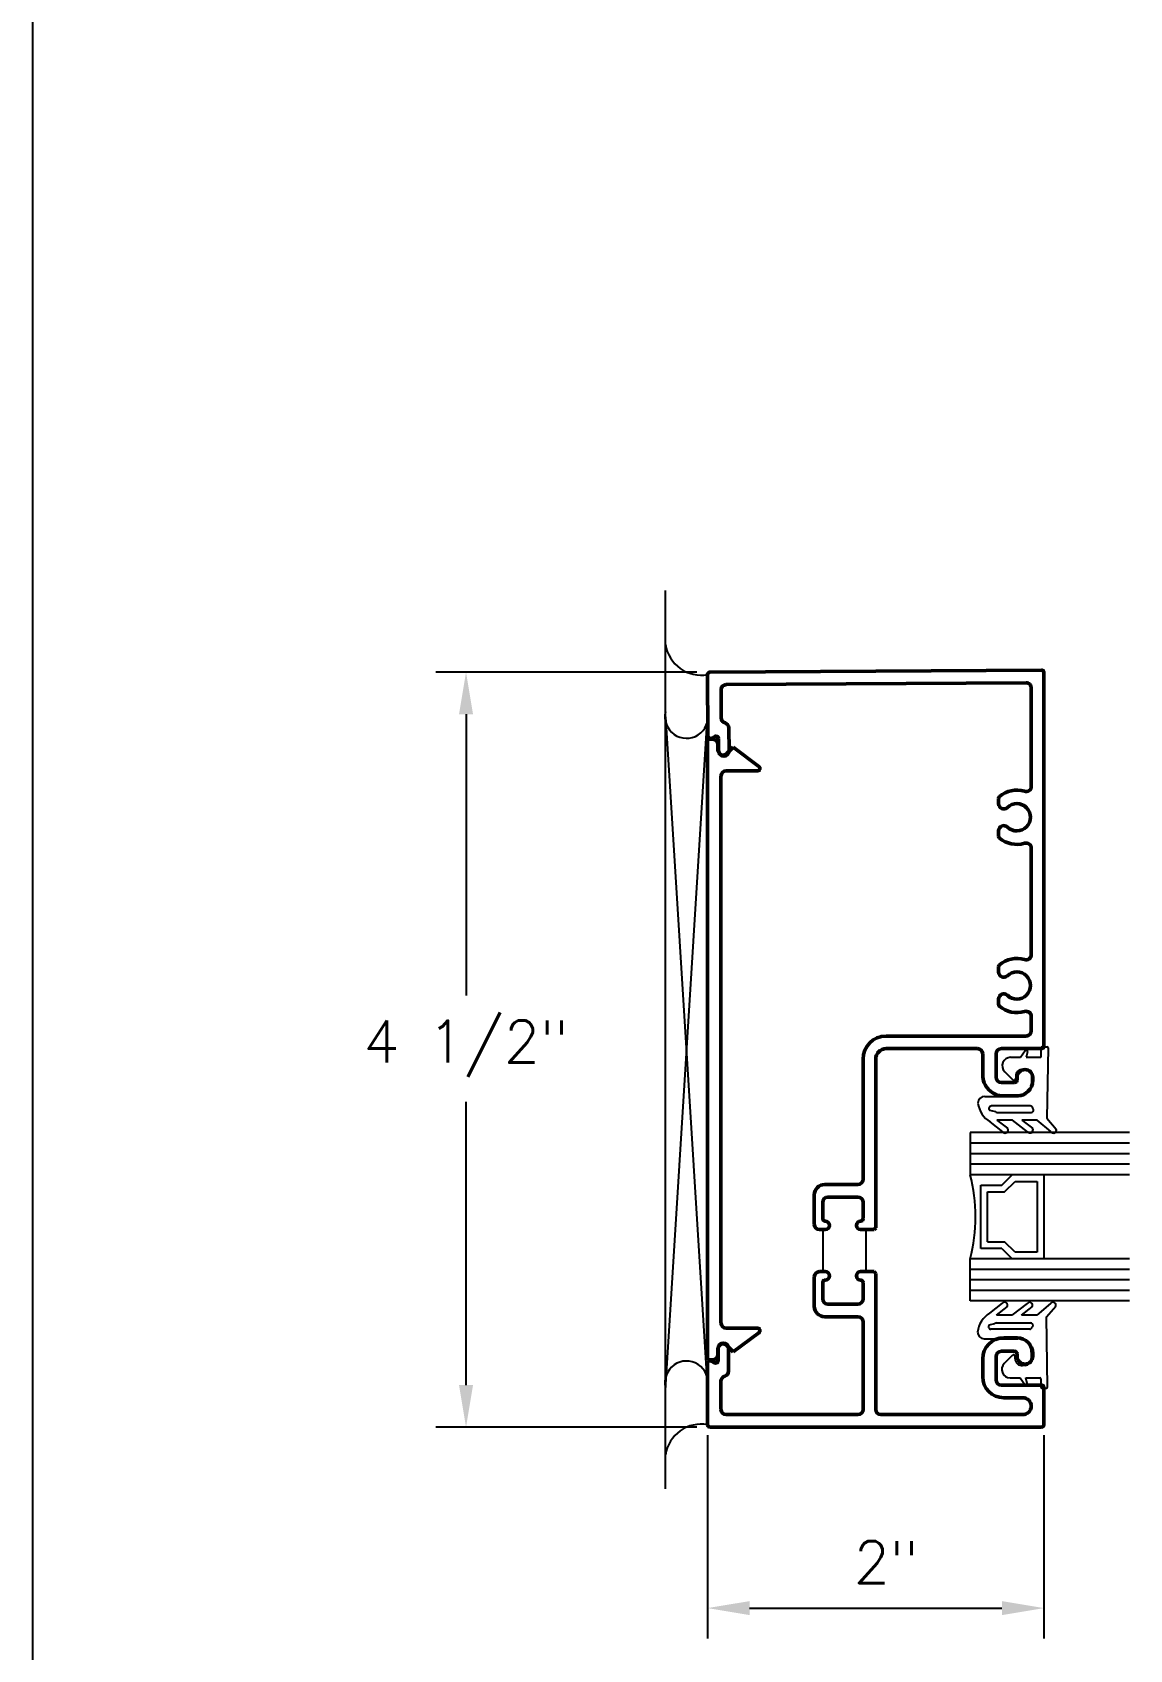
# Model space of a CAD drawing. Header units: inches. Extents: x -1.3 to 32.6, y -0.2 to 43.7.
# Drawn here: x -1.32 to 5.2, y 21.8 to 31.41 of the extents above; entities that cross this region are included whole.
import ezdxf

# ---------------------------------------------------------------- set-up
doc = ezdxf.new("R2010")
doc.units = ezdxf.units.IN
doc.header["$MEASUREMENT"] = 0
for name, color, linetype in [('R-ANNO-DIMS', 3, 'Continuous'), ('R-SWTS-DET1', 1, 'Continuous'), ('R-SWTS-DET3', 5, 'Continuous'), ('R-SWTS-OTLN', 2, 'Continuous')]:
    doc.layers.add(name, color=color, linetype=linetype)
doc.styles.add('SWTSTEXT', font='romans.shx')
doc.dimstyles.new('SWTSARCH', dxfattribs={"dimtxt": 0.25, "dimasz": 0.25, "dimexe": 0.179688, "dimexo": 0.0625, "dimgap": 0.125, "dimtad": 1, "dimtih": 1, "dimtoh": 1, "dimdec": 4, "dimzin": 4, "dimdsep": 46, "dimlunit": 4, "dimtxsty": 'SWTSTEXT', "dimcen": 0.1875, "dimdle": 0.179688, "dimclrd": 256, "dimclre": 256, "dimclrt": 256, "dimazin": 2, "dimtfac": 1, "dimtdec": 4, "dimtofl": 0, "dimtmove": 0, "dimatfit": 3, "dimfxl": 1, "dimfrac": 2, "dimtolj": 1, "dimtzin": 4, "dimlwd": -1, "dimlwe": -1, "dimarcsym": 0})

# ---------------------------------------------------------------- blocks, each defined once
blk = doc.blocks.new('*D13')
at = {"layer": 'Defpoints', "color": 0, "transparency": 16777216}
for p in [(2.6907, 23.1368), (4.6906, 23.1368), (4.6906, 22.0466)]:
    blk.add_point(p, dxfattribs=at)
at = {"layer": 'R-ANNO-DIMS', "transparency": 16777216}
for p, q in [((2.6907, 23.0743), (2.6907, 21.8669)), ((4.6906, 23.0743), (4.6906, 21.8669)), ((2.9407, 22.0466), (4.4406, 22.0466))]:
    blk.add_line(p, q, dxfattribs=at)
for points in [[(2.9407, 22.0882), (2.9407, 22.0049), (2.6907, 22.0466)], [(4.4406, 22.0882), (4.4406, 22.0049), (4.6906, 22.0466)]]:
    blk.add_solid(points, dxfattribs=at)
at = {"layer": 'R-ANNO-DIMS', "transparency": 16777216, "insert": (3.7529, 22.3204), "char_height": 0.25, "attachment_point": 5, "style": 'SWTSTEXT'}
blk.add_mtext('\\A1;2"', dxfattribs=at)
blk = doc.blocks.new('*D14')
at = {"layer": 'Defpoints', "color": 0, "transparency": 16777216}
for p in [(1.255, 27.6096), (2.6907, 27.6096), (2.6907, 23.1218)]:
    blk.add_point(p, dxfattribs=at)
at = {"layer": 'R-ANNO-DIMS', "transparency": 16777216}
for p, q in [((2.6282, 27.6096), (1.0753, 27.6096)), ((1.255, 27.3596), (1.255, 25.6872)), ((1.255, 23.3718), (1.255, 25.0563)), ((2.6282, 23.1218), (1.0753, 23.1218))]:
    blk.add_line(p, q, dxfattribs=at)
for points in [[(1.2133, 27.3596), (1.2966, 27.3596), (1.255, 27.6096)], [(1.2133, 23.3718), (1.2966, 23.3718), (1.255, 23.1218)]]:
    blk.add_solid(points, dxfattribs=at)
at = {"layer": 'R-ANNO-DIMS', "transparency": 16777216, "insert": (1.255, 25.3718), "char_height": 0.25, "attachment_point": 5, "style": 'SWTSTEXT'}
blk.add_mtext('\\A1;4 1/2"', dxfattribs=at)

msp = doc.modelspace()

# ---------------------------------------------------------------- linework, layer by layer
at = {"layer": 'R-SWTS-DET1', "lineweight": 50}
for p, q in [((2.69079, 27.59459), (2.69302, 27.22958)), ((4.67553, 27.62172), (2.7057, 27.60968)), ((4.69062, 25.38681), (4.69062, 27.60672)), ((2.77237, 27.33708), (2.77135, 27.50408)), ((2.80216, 27.53527), (4.58443, 27.54616)), ((4.61562, 27.51516), (4.61562, 26.93077)), ((2.72166, 27.21051), (2.69066, 27.21051)), ((2.69066, 27.21051), (2.69066, 25.36651)), ((2.7156, 27.21672), (2.73354, 27.22722)), ((2.75612, 27.21437), (2.75656, 27.14098)), ((2.81856, 27.14136), (2.81773, 27.27773)), ((2.75266, 27.14751), (2.75266, 27.17951)), ((2.8435, 27.16351), (2.80558, 27.12559)), ((2.99662, 27.04954), (2.8435, 27.16351)), ((2.80166, 27.02251), (2.98766, 27.02251)), ((2.77066, 25.36651), (2.77066, 26.99151)), ((4.42062, 26.85853), (4.42062, 26.82719)), ((4.42062, 26.66644), (4.42062, 26.6351)), ((4.61562, 26.56286), (4.61562, 25.93077)), ((4.42062, 25.85853), (4.42062, 25.82719)), ((4.42062, 25.66644), (4.42062, 25.6351)), ((4.61562, 25.56286), (4.61562, 25.47781)), ((4.58462, 25.44681), (3.75262, 25.44681)), ((2.69066, 25.36651), (2.69066, 23.52251)), ((2.77066, 23.74151), (2.77066, 25.36651)), ((3.61562, 25.30981), (3.61562, 24.59548)), ((3.69062, 24.30623), (3.69062, 25.30981)), ((3.75262, 25.37181), (4.29562, 25.37181)), ((4.32662, 25.34081), (4.32662, 25.21581)), ((4.40662, 25.20181), (4.40662, 25.34081)), ((4.43762, 25.37181), (4.67562, 25.37181)), ((4.53162, 25.20031), (4.53162, 25.18581)), ((4.62462, 25.18381), (4.62462, 25.20031)), ((4.51662, 25.17081), (4.43762, 25.17081)), ((4.45162, 25.09081), (4.53162, 25.09081)), ((3.58437, 24.56423), (3.38762, 24.56423)), ((3.32562, 24.50223), (3.32562, 24.32723)), ((3.37562, 24.36123), (3.37562, 24.45823)), ((3.40662, 24.48923), (3.58462, 24.48923)), ((3.61562, 24.45823), (3.61562, 24.36123)), ((3.35662, 24.29623), (3.39062, 24.29623)), ((3.60062, 24.29623), (3.60062, 24.29623)), ((3.60062, 24.29623), (3.68062, 24.29623)), ((3.68062, 24.29623), (3.69062, 24.30623)), ((3.39062, 24.04623), (3.35662, 24.04623)), ((3.68062, 24.04623), (3.60062, 24.04623)), ((3.69062, 24.03623), (3.68062, 24.04623)), ((3.69062, 23.22781), (3.69062, 24.03623)), ((3.32562, 24.01523), (3.32562, 23.84023)), ((3.37562, 23.88423), (3.37562, 23.98123)), ((3.61562, 23.98123), (3.61562, 23.88423)), ((3.58462, 23.85323), (3.40662, 23.85323)), ((3.38762, 23.77823), (3.58437, 23.77823)), ((3.61562, 23.74698), (3.61562, 23.22781)), ((2.98766, 23.71051), (2.80166, 23.71051)), ((2.8435, 23.56951), (2.99662, 23.68347)), ((4.53162, 23.65281), (4.45162, 23.65281)), ((2.75266, 23.55351), (2.75266, 23.58551)), ((2.75366, 23.59081), (2.75366, 23.51742)), ((2.80558, 23.60743), (2.8435, 23.56951)), ((2.81566, 23.45444), (2.81566, 23.59081)), ((4.43762, 23.57281), (4.51662, 23.57281)), ((4.53162, 23.55781), (4.53162, 23.54331)), ((4.62462, 23.54331), (4.62462, 23.55981)), ((4.62462, 23.55981), (4.62462, 23.55981)), ((2.69066, 23.52251), (2.72166, 23.52251)), ((2.69066, 23.50183), (2.69066, 23.13681)), ((2.73116, 23.50443), (2.71316, 23.51482)), ((4.32662, 23.52781), (4.32662, 23.42181)), ((4.40662, 23.40281), (4.40662, 23.54181)), ((2.77066, 23.22781), (2.77066, 23.39481)), ((4.67562, 23.37181), (4.43762, 23.37181)), ((4.45162, 23.29681), (4.56562, 23.29681)), ((4.69062, 23.13681), (4.69062, 23.35681)), ((3.58462, 23.19681), (2.80166, 23.19681)), ((4.56562, 23.19681), (3.72162, 23.19681)), ((2.70566, 23.12181), (4.67562, 23.12181))]:
    msp.add_line(p, q, dxfattribs=at)
at = {"layer": 'R-SWTS-DET1'}
for p, q in [((4.61562, 26.56286), (4.61562, 25.93077)), ((4.68105, 25.38214), (4.70905, 25.38214)), ((4.49276, 25.32014), (4.55161, 25.32014)), ((4.55161, 25.32014), (4.57975, 25.35978)), ((4.594, 25.35308), (4.58517, 25.32014)), ((4.58517, 25.32014), (4.66905, 25.32014)), ((4.67505, 25.32614), (4.67505, 25.37614)), ((4.71505, 25.37614), (4.70813, 24.95768)), ((4.50566, 25.18653), (4.4574, 25.23479)), ((4.52273, 25.20759), (4.52273, 25.1936)), ((4.58222, 25.24604), (4.56622, 25.24744)), ((4.61873, 25.16784), (4.61873, 25.20619)), ((4.33873, 25.08784), (4.53873, 25.08784)), ((4.44611, 24.87667), (4.3705, 24.93593)), ((4.50336, 24.94762), (4.41154, 24.94762)), ((4.41154, 24.94762), (4.47459, 24.89839)), ((4.59389, 24.87794), (4.50336, 24.94762)), ((4.6507, 24.94762), (4.55959, 24.94762)), ((4.55959, 24.94762), (4.62344, 24.89815)), ((4.7324, 24.87835), (4.6507, 24.94762)), ((4.70813, 24.95768), (4.70813, 24.95768)), ((4.70813, 24.95768), (4.76447, 24.89376)), ((5.20045, 24.87249), (4.25263, 24.8725)), ((4.25263, 24.8725), (4.25263, 24.6225)), ((5.20045, 24.80999), (4.25263, 24.81)), ((5.20045, 24.74749), (4.25263, 24.7475)), ((5.20045, 24.68499), (4.25263, 24.685)), ((5.20045, 24.62249), (4.25263, 24.6225)), ((4.44063, 24.5605), (4.50263, 24.6225)), ((4.69063, 24.62249), (4.69062, 24.12249)), ((4.31562, 24.1845), (4.31563, 24.5605)), ((4.31563, 24.5605), (4.44063, 24.5605)), ((4.35562, 24.2245), (4.35563, 24.5205)), ((4.35563, 24.5205), (4.45719, 24.5205)), ((4.45719, 24.5205), (4.51919, 24.5825)), ((4.51919, 24.5825), (4.65063, 24.58249)), ((4.65063, 24.58249), (4.65062, 24.16249)), ((3.37535, 24.46896), (3.37535, 24.36096)), ((3.60035, 24.48396), (3.39035, 24.48396)), ((3.61535, 24.36096), (3.61535, 24.46896)), ((3.37535, 24.28096), (3.37535, 24.06096)), ((3.63435, 24.29596), (3.60035, 24.29596)), ((3.63462, 24.04596), (3.63435, 24.29596)), ((4.35562, 24.2245), (4.45719, 24.2245)), ((4.51919, 24.1625), (4.45719, 24.2245)), ((4.44062, 24.1845), (4.31562, 24.1845)), ((4.44062, 24.1845), (4.50262, 24.1225)), ((4.65062, 24.16249), (4.51919, 24.1625)), ((3.60035, 24.04596), (3.63435, 24.04596)), ((4.25261, 23.8725), (4.25262, 24.1225)), ((5.20045, 24.12249), (4.25262, 24.1225)), ((5.20045, 24.05999), (4.25262, 24.06)), ((3.37535, 23.98096), (3.37535, 23.87296)), ((3.61535, 23.87296), (3.61535, 23.98096)), ((5.20045, 23.99749), (4.25262, 23.9975)), ((5.20045, 23.93499), (4.25262, 23.935)), ((3.39035, 23.85796), (3.60035, 23.85796)), ((5.20045, 23.87249), (4.25261, 23.8725)), ((4.44314, 23.85864), (4.36754, 23.79939)), ((4.59093, 23.85737), (4.50039, 23.78769)), ((4.72943, 23.85697), (4.64773, 23.78769)), ((4.70517, 23.77763), (4.76151, 23.84155)), ((4.40858, 23.78769), (4.47162, 23.83692)), ((4.50039, 23.78769), (4.40858, 23.78769)), ((4.55663, 23.78769), (4.62048, 23.83716)), ((4.64773, 23.78769), (4.55663, 23.78769)), ((4.71208, 23.35917), (4.70517, 23.77763)), ((4.70517, 23.77763), (4.70517, 23.77763)), ((4.33577, 23.64747), (4.53577, 23.64747)), ((4.61577, 23.56747), (4.61577, 23.52912)), ((4.5027, 23.54879), (4.45444, 23.50052)), ((4.51977, 23.52772), (4.51977, 23.54172)), ((4.57926, 23.48927), (4.56326, 23.48787)), ((4.48979, 23.41517), (4.54864, 23.41517)), ((4.54864, 23.41517), (4.57678, 23.37553)), ((4.59103, 23.38224), (4.58221, 23.41517)), ((4.58221, 23.41517), (4.66608, 23.41517)), ((4.67208, 23.40917), (4.67208, 23.35917)), ((4.67808, 23.35317), (4.70608, 23.35317))]:
    msp.add_line(p, q, dxfattribs=at)
at = {"layer": 'R-SWTS-DET1', "lineweight": 25}
for p, q in [((4.36813, 25.00539), (4.40205, 24.99746)), ((4.60897, 25.03099), (4.37873, 25.03099)), ((4.41265, 24.99307), (4.61393, 24.99307)), ((4.62877, 25.01024), (4.62382, 25.01816)), ((4.36516, 23.72993), (4.39908, 23.73785)), ((4.60601, 23.70432), (4.37577, 23.70432)), ((4.40969, 23.74224), (4.61097, 23.74224)), ((4.62581, 23.72508), (4.62085, 23.71715))]:
    msp.add_line(p, q, dxfattribs=at)
at = {"layer": 'R-SWTS-DET1'}
msp.add_lwpolyline([(3.63435, 24.29596), (3.60035, 24.29596, -0.408), (3.57535, 24.32096, -0.4120056), (3.60035, 24.34596, 0.4133333), (3.61535, 24.36096), (3.61535, 24.46896, 0.4133333), (3.60035, 24.48396), (3.39035, 24.48396, 0.4133333), (3.37535, 24.46896), (3.37535, 24.36096, 0.4133333), (3.39035, 24.34596, -0.416), (3.41535, 24.32096, -0.4120056), (3.39035, 24.29596, 0.4133333), (3.37535, 24.28096), (3.37535, 24.06096, 0.4133333), (3.39035, 24.04596, -0.416), (3.41535, 24.02096, -0.4120056), (3.39035, 23.99596, 0.4133333), (3.37535, 23.98096), (3.37535, 23.87296, 0.4133333), (3.39035, 23.85796), (3.60035, 23.85796, 0.4133333), (3.61535, 23.87296), (3.61535, 23.98096, 0.4133333), (3.60035, 23.99596, -0.408), (3.57535, 24.02096, -0.4120056), (3.60035, 24.04596), (3.63435, 24.04596, -0.0021902), (3.63462, 24.04596)], format="xyb", close=True, dxfattribs=at)
at = {"layer": 'R-SWTS-DET1', "lineweight": 50}
for centre, radius, start, end in [((2.70579, 27.59468), 0.015, 90.350228, 180.35), ((4.67562, 27.60672), 0.015, 0, 90.350228), ((2.80235, 27.50427), 0.031, 90.35, 180.35), ((4.58462, 27.51516), 0.031, 0, 90.35), ((2.80337, 27.33727), 0.031, 180.35, 254.436039), ((2.78673, 27.27754), 0.031, 0.35, 74.436039), ((2.70802, 27.22967), 0.015, 180.35, 300.35), ((2.72166, 27.17951), 0.031, 359.999629, 90.000186), ((2.74112, 27.21428), 0.015, 0.35, 120.35), ((2.78366, 27.14751), 0.031, 179.999793, 315.000742), ((2.78756, 27.14117), 0.031, 180.35, 0.35), ((2.80166, 26.99151), 0.031, 90, 180), ((2.98766, 27.03751), 0.015, 270.0003, 53.339376), ((4.58462, 26.93077), 0.031, 253.35396, 0), ((4.43562, 26.85853), 0.015, 130.07843, 180), ((4.45162, 26.82719), 0.031, 180, 314.141165), ((4.52962, 26.74681), 0.161, 73.35396, 130.07843), ((4.52962, 26.74681), 0.081, 225.858835, 134.141165), ((4.45162, 26.66644), 0.031, 45.858835, 180), ((4.43562, 26.6351), 0.015, 180, 229.92157), ((4.52962, 26.74681), 0.161, 229.92157, 286.64604), ((4.58462, 26.56286), 0.031, 360, 106.64604), ((4.43562, 25.85853), 0.015, 130.07843, 180), ((4.52962, 25.74681), 0.161, 73.35396, 130.07843), ((4.58462, 25.93077), 0.031, 253.35396, 0), ((4.45162, 25.82719), 0.031, 180, 314.141165), ((4.52962, 25.74681), 0.081, 225.858835, 134.141165), ((4.45162, 25.66644), 0.031, 45.858835, 180), ((4.43562, 25.6351), 0.015, 180, 229.92157), ((4.52962, 25.74681), 0.161, 229.92157, 286.64604), ((4.58462, 25.56286), 0.031, 360, 106.64604), ((4.58462, 25.47781), 0.031, 270, 360), ((3.75262, 25.30981), 0.137, 90, 180), ((4.67562, 25.38681), 0.015, 270, 0), ((3.75262, 25.30981), 0.062, 90, 180), ((4.29562, 25.34081), 0.031, 0, 90), ((4.43762, 25.34081), 0.031, 90, 180), ((4.45162, 25.21581), 0.125, 179.999986, 270), ((4.43762, 25.20181), 0.031, 180, 270), ((4.51662, 25.18581), 0.015, 270, 359.998058), ((4.57812, 25.20031), 0.0465, 0, 180), ((4.53162, 25.18381), 0.093, 270.000062, 0), ((3.38762, 24.50223), 0.062, 90, 180), ((3.58437, 24.59548), 0.03125, 270, 0), ((3.40662, 24.45823), 0.031, 90, 180), ((3.58462, 24.45823), 0.031, 0, 90), ((3.35662, 24.32723), 0.031, 180, 270), ((3.39062, 24.36123), 0.015, 180, 270), ((3.39062, 24.32123), 0.025, 270, 90), ((3.60062, 24.32123), 0.025, 90, 270), ((3.60062, 24.36123), 0.015, 270, 0), ((3.35662, 24.01523), 0.031, 90, 180), ((3.39062, 24.02123), 0.025, 270, 90), ((3.60062, 24.02123), 0.025, 90, 270), ((3.39062, 23.98123), 0.015, 90, 180), ((3.60062, 23.98123), 0.015, 0, 90), ((3.38762, 23.84023), 0.062, 180, 270), ((3.40662, 23.88423), 0.031, 180, 270), ((3.58462, 23.88423), 0.031, 270, 360), ((3.58437, 23.74698), 0.03125, 0, 90), ((2.80166, 23.74151), 0.031, 180, 270), ((2.98766, 23.69551), 0.015, 306.660624, 89.9997), ((4.45162, 23.52781), 0.125, 90, 180), ((4.53162, 23.55981), 0.093, 0, 89.999938), ((2.72166, 23.55351), 0.031, 269.999814, 0.000371), ((2.78366, 23.58551), 0.031, 44.999258, 180.000207), ((2.78466, 23.59081), 0.031, 360, 180), ((4.43762, 23.54181), 0.031, 90, 180), ((4.51662, 23.55781), 0.015, 0, 90), ((2.70566, 23.50183), 0.015, 60, 180), ((2.73866, 23.51742), 0.015, 240, 0), ((2.78466, 23.45444), 0.031, 285.913961, 0), ((4.57812, 23.54331), 0.0465, 180, 0), ((2.80166, 23.39481), 0.031, 105.913961, 180), ((4.45162, 23.42181), 0.125, 180, 270), ((4.43762, 23.40281), 0.031, 180, 270), ((4.67562, 23.35681), 0.015, 0, 90), ((4.56562, 23.24681), 0.05, 270, 90), ((2.80166, 23.22781), 0.031, 180, 270), ((3.58462, 23.22781), 0.031, 270, 0), ((3.72162, 23.22781), 0.031, 180, 270), ((2.70566, 23.13681), 0.015, 180, 270), ((4.67562, 23.13681), 0.015, 270, 0)]:
    msp.add_arc(centre, radius, start, end, dxfattribs=at)
at = {"layer": 'R-SWTS-DET1'}
for centre, radius, start, end in [((4.68105, 25.37614), 0.006, 90, 180), ((4.70905, 25.37614), 0.006, 0, 90), ((4.49276, 25.27014), 0.05, 90, 225), ((4.58627, 25.35515), 0.008, 345, 144.626116), ((4.66905, 25.32614), 0.006, 270, 0), ((4.51273, 25.1936), 0.01, 225, 360), ((4.56273, 25.20759), 0.04, 85, 180), ((4.57873, 25.20619), 0.04, 360, 85), ((4.53873, 25.16784), 0.08, 270, 360), ((4.33873, 25.04784), 0.04, 90, 180), ((4.45197, 25.06714), 0.15445, 187.176934, 238.164547), ((4.45989, 24.88813), 0.01792, 219.737152, 34.911983), ((4.60813, 24.88883), 0.01792, 217.397717, 31.343307), ((4.74751, 24.88799), 0.01792, 212.542999, 18.791182), ((3.25433, 24.37252), 1.02912, 345.939707, 14.058374), ((3.39037, 24.46894), 0.01502, 90.086122, 179.913878), ((3.60033, 24.46894), 0.01502, 0.086122, 89.913878), ((3.39037, 24.36098), 0.01502, 180.086122, 269.913878), ((3.39029, 24.32096), 0.025, 270.126604, 89.873396), ((3.6005, 24.32096), 0.025, 90.356792, 269.643208), ((3.60033, 24.36098), 0.01502, 270.086122, 359.913878), ((3.39037, 24.28094), 0.01502, 90.086122, 179.913878), ((3.39037, 24.06098), 0.01502, 180.086122, 269.913878), ((3.39029, 24.02096), 0.025, 270.126604, 89.873396), ((3.6005, 24.02096), 0.025, 90.356792, 269.643208), ((3.63462, 24.01523), 0.03073, 90, 90.501953), ((3.39037, 23.98094), 0.01502, 90.086122, 179.913878), ((3.60033, 23.98094), 0.01502, 0.086122, 89.913878), ((3.39037, 23.87298), 0.01502, 180.086122, 269.913878), ((3.60033, 23.87298), 0.01502, 270.086122, 359.913878), ((4.45693, 23.84718), 0.01792, 325.088017, 140.262848), ((4.60517, 23.84649), 0.01792, 328.656693, 142.602283), ((4.74454, 23.84732), 0.01792, 341.208818, 147.457001), ((4.44901, 23.66817), 0.15445, 121.835453, 172.823066), ((4.33577, 23.68747), 0.04, 180, 270), ((4.53577, 23.56747), 0.08, 0, 90), ((4.50977, 23.54172), 0.01, 0, 135), ((4.48979, 23.46517), 0.05, 135, 270), ((4.55977, 23.52772), 0.04, 180, 275), ((4.57577, 23.52912), 0.04, 275, 0), ((4.58331, 23.38017), 0.008, 215.373884, 15), ((4.66608, 23.40917), 0.006, 0, 90), ((4.67808, 23.35917), 0.006, 180, 270), ((4.70608, 23.35917), 0.006, 270, 0)]:
    msp.add_arc(centre, radius, start, end, dxfattribs=at)
at = {"layer": 'R-SWTS-DET1', "lineweight": 25}
for centre, start, end in [((4.37873, 25.01599), 90, 225), ((4.41265, 25.00807), 225, 270), ((4.60897, 25.01599), 8.316426, 90), ((4.61393, 25.00807), 270, 8.316426), ((4.37577, 23.71932), 135, 270), ((4.40969, 23.72724), 90, 135), ((4.60601, 23.71932), 270, 351.683574), ((4.61097, 23.72724), 351.683574, 90)]:
    msp.add_arc(centre, 0.015, start, end, dxfattribs=at)
at = {"layer": 'R-SWTS-DET3'}
for p, q in [((2.44079, 22.75573), (2.44079, 28.09459)), ((2.44079, 23.34459), (2.69079, 27.34459)), ((2.44079, 27.34459), (2.69079, 23.34459))]:
    msp.add_line(p, q, dxfattribs=at)
for centre, radius, start, end in [((2.65365, 27.80681), 0.21545, 188.978794, 279.927915), ((2.65365, 27.80681), 0.21545, 188.978794, 279.927915), ((2.56579, 27.34459), 0.12825, 167.072511, 10.705963), ((2.56579, 27.34459), 0.12825, 167.072511, 10.705963), ((2.56566, 23.38681), 0.12825, 349.294037, 192.927489), ((2.65352, 22.92459), 0.21545, 80.072085, 171.021206)]:
    msp.add_arc(centre, radius, start, end, dxfattribs=at)
at = {"layer": 'R-SWTS-OTLN'}
msp.add_line((-1.3233, 43.71803), (-1.3233, -0.15797), dxfattribs=at)

# ---------------------------------------------------------------- dimensions: what is measured, and where the dimension line sits
at = {"layer": 'R-ANNO-DIMS'}
dim = msp.add_linear_dim(base=(1.25498, 27.6096), p1=(2.69066, 23.12181), p2=(2.6907, 27.6096), angle=90, dimstyle='SWTSARCH', dxfattribs=at)
dim.commit()
dim.dimension.update_dxf_attribs({"geometry": '*D14', "text_midpoint": (1.25498, 25.37177), "dimtype": 160})
dim = msp.add_linear_dim(base=(4.69062, 22.04657), p1=(2.69066, 23.13681), p2=(4.69062, 23.13681), dimstyle='SWTSARCH', dxfattribs=at)
dim.commit()
dim.dimension.update_dxf_attribs({"geometry": '*D13', "text_midpoint": (3.75292, 22.04657), "dimtype": 160})

doc.saveas('drawing.dxf')
